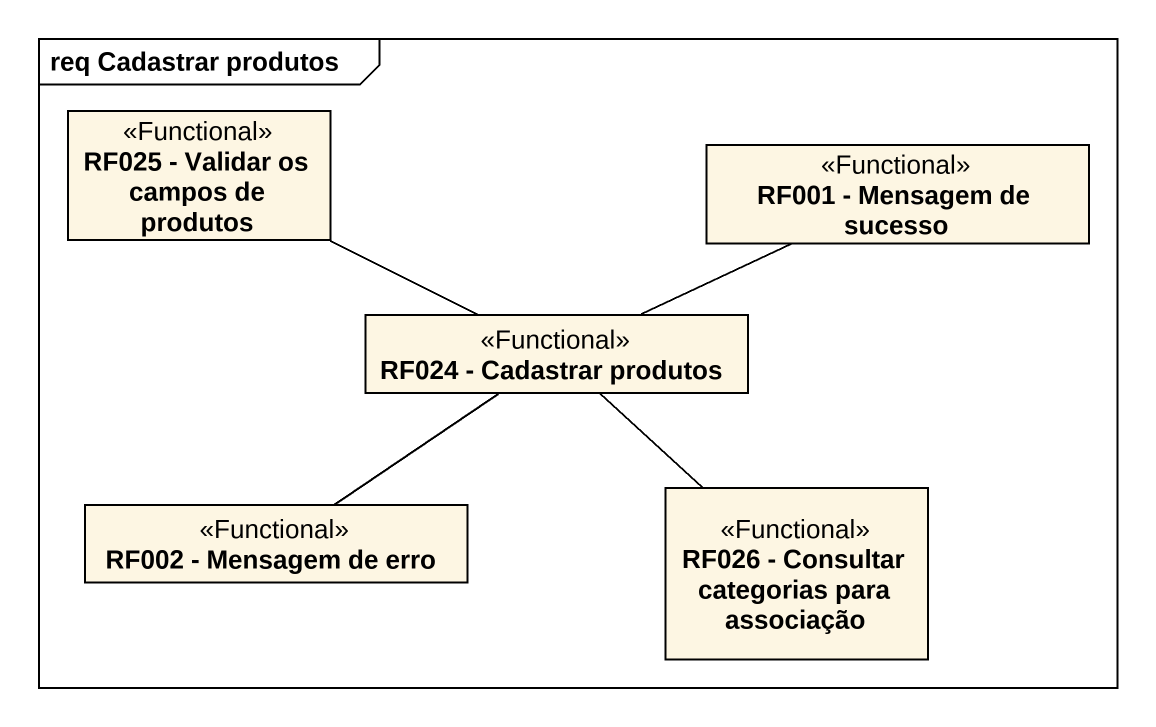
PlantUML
@startuml
mainframe req Cadastrar produtos
hide circle
hide empty members
class "RF025 - Validar os campos de produtos" as RF025_Validar_os_campos_de <<Functional>>
class "RF001 - Mensagem de sucesso" as RF001_Mensagem_de_sucesso <<Functional>>
class "RF024 - Cadastrar produtos" as RF024_Cadastrar_produtos <<Functional>>
class "RF002 - Mensagem de erro" as RF002_Mensagem_de_erro <<Functional>>
class "RF026 - Consultar categorias para associação" as RF026_Consultar_categorias <<Functional>>
RF025_Validar_os_campos_de -right- RF024_Cadastrar_produtos
RF001_Mensagem_de_sucesso -left- RF024_Cadastrar_produtos
RF002_Mensagem_de_erro -up- RF024_Cadastrar_produtos
RF026_Consultar_categorias -up- RF024_Cadastrar_produtos
@enduml
